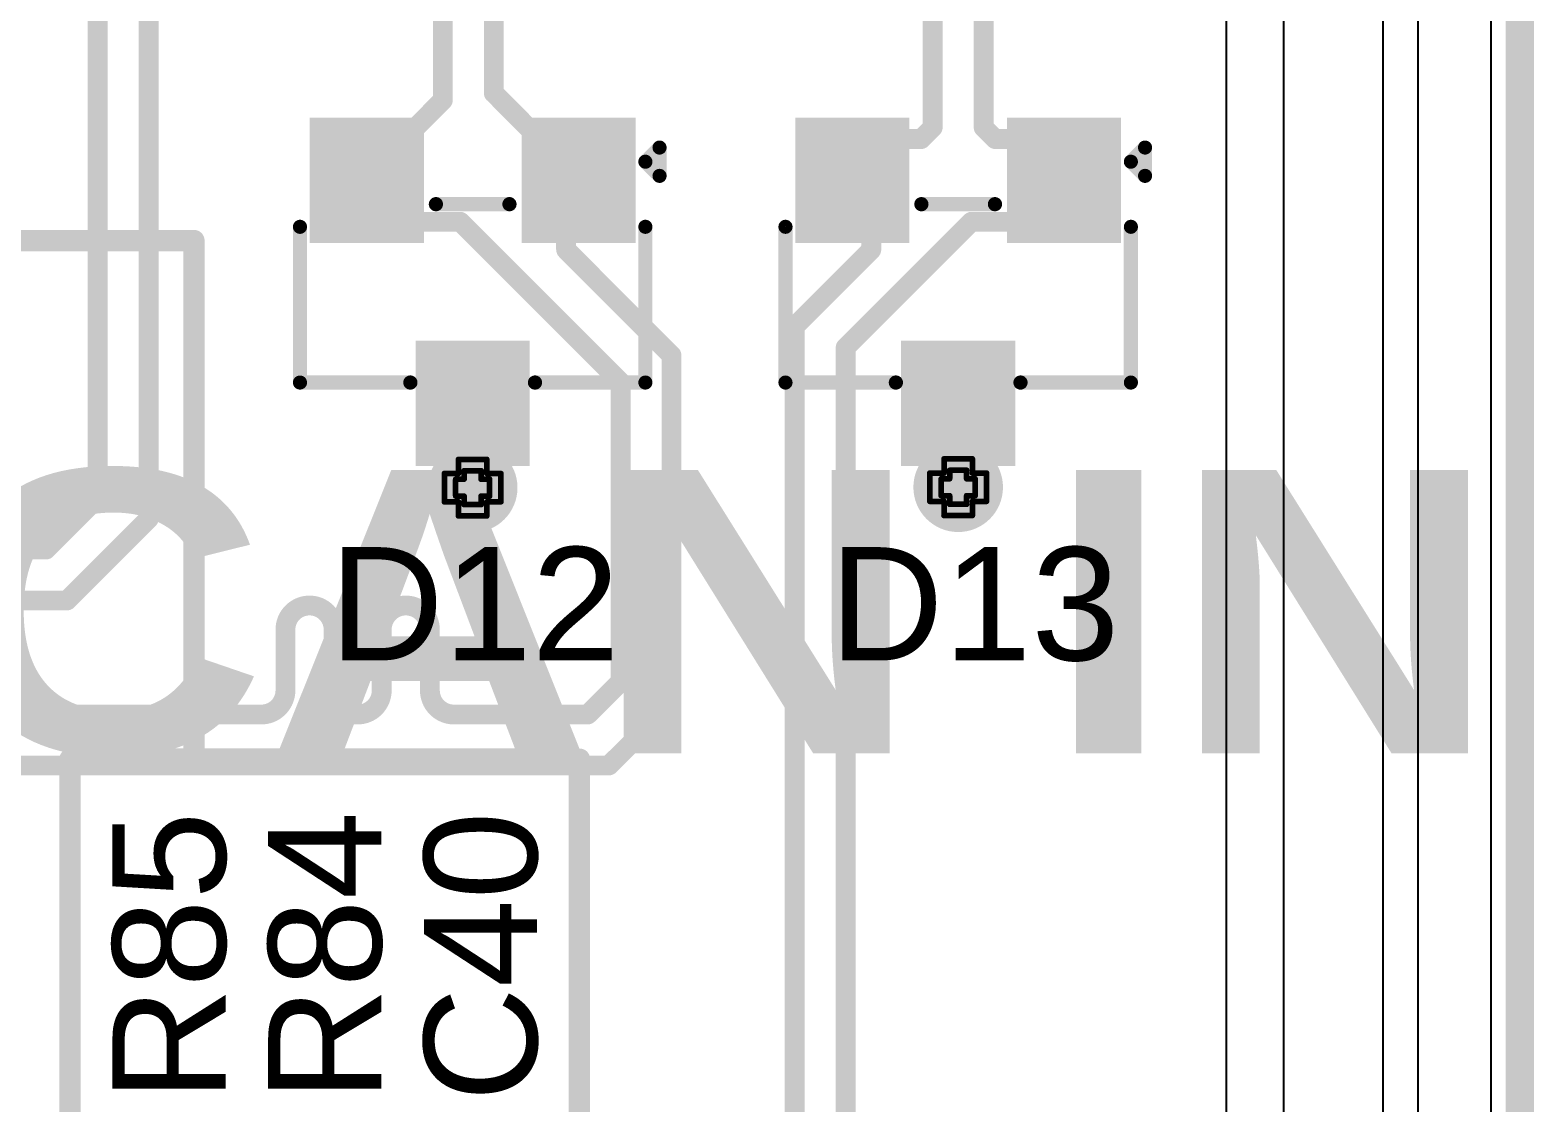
# Model space of a CAD drawing. Header units: inches. Extents: x -3 to 5259, y -3 to 5282.
# Drawn here: x 133.91 to 147.4, y 12.58 to 22.2 of the extents above; entities that cross this region are included whole.
import ezdxf

# ---------------------------------------------------------------- set-up
doc = ezdxf.new("R2010")
doc.units = ezdxf.units.IN
for name, color, linetype in [('Board Outline', 216, 'Continuous'), ('Bottom Layer', 5, 'Continuous'), ('Bottom Solder', 6, 'Continuous'), ('Drill Drawing', 1, 'Continuous'), ('Layer 1', 16, 'Continuous'), ('Layer 2', 76, 'Continuous'), ('Top Layer', 1, 'Continuous'), ('Top Overlay', 2, 'Continuous'), ('Top Paste', 8, 'Continuous'), ('Top Solder', 216, 'Continuous'), ('Via Holes', 16, 'Continuous')]:
    doc.layers.add(name, color=color, linetype=linetype)
doc.styles.add('Arial', font='', dxfattribs={"height": 0.2})
doc.styles.add('Arial Black_Bold', font='', dxfattribs={"height": 0.2})
doc.styles.get('Arial').set_extended_font_data('Arial')
doc.styles.get('Arial Black_Bold').set_extended_font_data('Arial Black', bold=True)

# ---------------------------------------------------------------- blocks, each defined once
blk = doc.blocks.new('SOT_23_207')
at = {"layer": 'Top Layer'}
for points in [[(-0.41, 1.46), (0.41, 1.46), (0.41, 0.54), (-0.41, 0.54)], [(-1.36, -0.54), (-0.54, -0.54), (-0.54, -1.46), (-1.36, -1.46)], [(0.54, -0.54), (1.36, -0.54), (1.36, -1.46), (0.54, -1.46)]]:
    blk.add_hatch(color=1, dxfattribs=at).paths.add_polyline_path(points)
at = {"layer": 'Top Paste'}
for points in [[(-0.41, 1.46), (0.41, 1.46), (0.41, 0.54), (-0.41, 0.54)], [(-1.36, -0.54), (-0.54, -0.54), (-0.54, -1.46), (-1.36, -1.46)], [(0.54, -0.54), (1.36, -0.54), (1.36, -1.46), (0.54, -1.46)]]:
    blk.add_hatch(color=8, dxfattribs=at).paths.add_polyline_path(points)
at = {"layer": 'Top Solder'}
for points in [[(-0.512, 1.562), (0.512, 1.562), (0.512, 0.438), (-0.512, 0.438)], [(-1.462, -0.438), (-0.438, -0.438), (-0.438, -1.562), (-1.462, -1.562)], [(0.438, -0.438), (1.462, -0.438), (1.462, -1.562), (0.438, -1.562)]]:
    blk.add_hatch(color=216, dxfattribs=at).paths.add_polyline_path(points)
at = {"layer": 'Top Overlay'}
for points in [[(-0.559, 0.813, 0.127, 0.127, 0), (-1.549, 0.813, 0.127, 0.127, 0)], [(-1.549, 0.813, 0.127, 0.127, 0), (-1.549, -0.584, 0.127, 0.127, 0)], [(1.549, 0.813, 0.127, 0.127, 0), (0.559, 0.813, 0.127, 0.127, 0)], [(1.549, 0.813, 0.127, 0.127, 0), (1.549, -0.584, 0.127, 0.127, 0)], [(0.33, -0.787, 0.127, 0.127, 0), (-0.33, -0.787, 0.127, 0.127, 0)], [(-1.676, -1.041, 0.127, 0.127, 0), (-1.676, -1.295, 0.127, 0.127, 0)], [(-1.549, -1.168, 0.127, 0.127, 0), (-1.676, -1.041, 0.127, 0.127, 0)], [(-1.549, -1.168, 0.127, 0.127, 0), (-1.676, -1.295, 0.127, 0.127, 0)]]:
    blk.add_lwpolyline(points, format="xyseb", dxfattribs=at)
for points in [[(-1.581, 0.813, 0.0635, 0.0635, 1), (-1.518, 0.813, 0.0635, 0.0635, 1)], [(-1.581, 0.813, 0.0635, 0.0635, 1), (-1.518, 0.813, 0.0635, 0.0635, 1)], [(-0.591, 0.813, 0.0635, 0.0635, 1), (-0.527, 0.813, 0.0635, 0.0635, 1)], [(0.527, 0.813, 0.0635, 0.0635, 1), (0.591, 0.813, 0.0635, 0.0635, 1)], [(1.518, 0.813, 0.0635, 0.0635, 1), (1.581, 0.813, 0.0635, 0.0635, 1)], [(1.518, 0.813, 0.0635, 0.0635, 1), (1.581, 0.813, 0.0635, 0.0635, 1)], [(-1.581, -0.584, 0.0635, 0.0635, 1), (-1.518, -0.584, 0.0635, 0.0635, 1)], [(1.518, -0.584, 0.0635, 0.0635, 1), (1.581, -0.584, 0.0635, 0.0635, 1)], [(-0.362, -0.787, 0.0635, 0.0635, 1), (-0.298, -0.787, 0.0635, 0.0635, 1)], [(0.298, -0.787, 0.0635, 0.0635, 1), (0.362, -0.787, 0.0635, 0.0635, 1)], [(-1.708, -1.041, 0.0635, 0.0635, 1), (-1.645, -1.041, 0.0635, 0.0635, 1)], [(-1.708, -1.041, 0.0635, 0.0635, 1), (-1.645, -1.041, 0.0635, 0.0635, 1)], [(-1.581, -1.168, 0.0635, 0.0635, 1), (-1.518, -1.168, 0.0635, 0.0635, 1)], [(-1.581, -1.168, 0.0635, 0.0635, 1), (-1.518, -1.168, 0.0635, 0.0635, 1)], [(-1.708, -1.295, 0.0635, 0.0635, 1), (-1.645, -1.295, 0.0635, 0.0635, 1)], [(-1.708, -1.295, 0.0635, 0.0635, 1), (-1.645, -1.295, 0.0635, 0.0635, 1)]]:
    blk.add_lwpolyline(points, format="xyseb", close=True, dxfattribs=at)
blk = doc.blocks.new('SOT_23_208')
at = {"layer": 'Top Layer'}
for points in [[(-0.41, 1.46), (0.41, 1.46), (0.41, 0.54), (-0.41, 0.54)], [(-1.36, -0.54), (-0.54, -0.54), (-0.54, -1.46), (-1.36, -1.46)], [(0.54, -0.54), (1.36, -0.54), (1.36, -1.46), (0.54, -1.46)]]:
    blk.add_hatch(color=1, dxfattribs=at).paths.add_polyline_path(points)
at = {"layer": 'Top Paste'}
for points in [[(-0.41, 1.46), (0.41, 1.46), (0.41, 0.54), (-0.41, 0.54)], [(-1.36, -0.54), (-0.54, -0.54), (-0.54, -1.46), (-1.36, -1.46)], [(0.54, -0.54), (1.36, -0.54), (1.36, -1.46), (0.54, -1.46)]]:
    blk.add_hatch(color=8, dxfattribs=at).paths.add_polyline_path(points)
at = {"layer": 'Top Solder'}
for points in [[(-0.512, 1.562), (0.512, 1.562), (0.512, 0.438), (-0.512, 0.438)], [(-1.462, -0.438), (-0.438, -0.438), (-0.438, -1.562), (-1.462, -1.562)], [(0.438, -0.438), (1.462, -0.438), (1.462, -1.562), (0.438, -1.562)]]:
    blk.add_hatch(color=216, dxfattribs=at).paths.add_polyline_path(points)
at = {"layer": 'Top Overlay'}
for points in [[(-0.559, 0.813, 0.127, 0.127, 0), (-1.549, 0.813, 0.127, 0.127, 0)], [(-1.549, 0.813, 0.127, 0.127, 0), (-1.549, -0.584, 0.127, 0.127, 0)], [(1.549, 0.813, 0.127, 0.127, 0), (0.559, 0.813, 0.127, 0.127, 0)], [(1.549, -0.584, 0.127, 0.127, 0), (1.549, 0.813, 0.127, 0.127, 0)], [(0.33, -0.787, 0.127, 0.127, 0), (-0.33, -0.787, 0.127, 0.127, 0)], [(-1.676, -1.041, 0.127, 0.127, 0), (-1.676, -1.295, 0.127, 0.127, 0)], [(-1.549, -1.168, 0.127, 0.127, 0), (-1.676, -1.041, 0.127, 0.127, 0)], [(-1.549, -1.168, 0.127, 0.127, 0), (-1.676, -1.295, 0.127, 0.127, 0)]]:
    blk.add_lwpolyline(points, format="xyseb", dxfattribs=at)
for points in [[(-1.581, 0.813, 0.0635, 0.0635, 1), (-1.518, 0.813, 0.0635, 0.0635, 1)], [(-1.581, 0.813, 0.0635, 0.0635, 1), (-1.518, 0.813, 0.0635, 0.0635, 1)], [(-0.591, 0.813, 0.0635, 0.0635, 1), (-0.527, 0.813, 0.0635, 0.0635, 1)], [(0.527, 0.813, 0.0635, 0.0635, 1), (0.591, 0.813, 0.0635, 0.0635, 1)], [(1.518, 0.813, 0.0635, 0.0635, 1), (1.581, 0.813, 0.0635, 0.0635, 1)], [(1.518, 0.813, 0.0635, 0.0635, 1), (1.581, 0.813, 0.0635, 0.0635, 1)], [(-1.581, -0.584, 0.0635, 0.0635, 1), (-1.518, -0.584, 0.0635, 0.0635, 1)], [(1.518, -0.584, 0.0635, 0.0635, 1), (1.581, -0.584, 0.0635, 0.0635, 1)], [(-0.362, -0.787, 0.0635, 0.0635, 1), (-0.298, -0.787, 0.0635, 0.0635, 1)], [(0.298, -0.787, 0.0635, 0.0635, 1), (0.362, -0.787, 0.0635, 0.0635, 1)], [(-1.708, -1.041, 0.0635, 0.0635, 1), (-1.645, -1.041, 0.0635, 0.0635, 1)], [(-1.708, -1.041, 0.0635, 0.0635, 1), (-1.645, -1.041, 0.0635, 0.0635, 1)], [(-1.581, -1.168, 0.0635, 0.0635, 1), (-1.518, -1.168, 0.0635, 0.0635, 1)], [(-1.581, -1.168, 0.0635, 0.0635, 1), (-1.518, -1.168, 0.0635, 0.0635, 1)], [(-1.708, -1.295, 0.0635, 0.0635, 1), (-1.645, -1.295, 0.0635, 0.0635, 1)], [(-1.708, -1.295, 0.0635, 0.0635, 1), (-1.645, -1.295, 0.0635, 0.0635, 1)]]:
    blk.add_lwpolyline(points, format="xyseb", close=True, dxfattribs=at)

msp = doc.modelspace()

# ---------------------------------------------------------------- hatches: boundary and pattern name
at = {"layer": 'Bottom Layer'}
h = msp.add_hatch(color=5, dxfattribs=at)
edge = h.paths.add_edge_path()
edge.add_arc((137.883, 18.098), 0.3, 0, 360)
h = msp.add_hatch(color=5, dxfattribs=at)
edge = h.paths.add_edge_path()
edge.add_arc((142.239, 18.102), 0.3, 0, 360)
at = {"layer": 'Bottom Solder'}
h = msp.add_hatch(color=6, dxfattribs=at)
edge = h.paths.add_edge_path()
edge.add_arc((137.883, 18.098), 0.402, 0, 360)
h = msp.add_hatch(color=6, dxfattribs=at)
edge = h.paths.add_edge_path()
edge.add_arc((142.239, 18.102), 0.402, 0, 360)
at = {"layer": 'Layer 1'}
h = msp.add_hatch(color=16, dxfattribs=at)
edge = h.paths.add_edge_path()
edge.add_arc((137.883, 18.098), 0.3, 0, 360)
h = msp.add_hatch(color=16, dxfattribs=at)
edge = h.paths.add_edge_path()
edge.add_arc((142.239, 18.102), 0.3, 0, 360)
at = {"layer": 'Layer 2'}
h = msp.add_hatch(color=76, dxfattribs=at)
edge = h.paths.add_edge_path()
edge.add_arc((137.883, 18.098), 0.3, 0, 360)
h = msp.add_hatch(color=76, dxfattribs=at)
edge = h.paths.add_edge_path()
edge.add_arc((142.239, 18.102), 0.3, 0, 360)
at = {"layer": 'Top Layer'}
for points in [[(138.183, 18.623), (137.581, 18.623), (137.581, 18.098), (138.183, 18.098)], [(142.54, 18.627), (141.937, 18.627), (141.937, 18.102), (142.54, 18.102)]]:
    msp.add_hatch(color=1, dxfattribs=at).paths.add_polyline_path(points)
h = msp.add_hatch(color=1, dxfattribs=at)
edge = h.paths.add_edge_path()
edge.add_arc((137.883, 18.098), 0.3, 0, 360)
h = msp.add_hatch(color=1, dxfattribs=at)
edge = h.paths.add_edge_path()
edge.add_arc((142.239, 18.102), 0.3, 0, 360)
at = {"layer": 'Top Solder'}
h = msp.add_hatch(color=216, dxfattribs=at)
edge = h.paths.add_edge_path()
edge.add_arc((137.883, 18.098), 0.402, 0, 360)
h = msp.add_hatch(color=216, dxfattribs=at)
edge = h.paths.add_edge_path()
edge.add_arc((142.239, 18.102), 0.402, 0, 360)
at = {"layer": 'Via Holes'}
h = msp.add_hatch(color=7, dxfattribs=at)
edge = h.paths.add_edge_path()
edge.add_arc((137.883, 18.098), 0.15, 0, 360)
h = msp.add_hatch(color=7, dxfattribs=at)
edge = h.paths.add_edge_path()
edge.add_arc((142.239, 18.102), 0.15, 0, 360)

# ---------------------------------------------------------------- linework, layer by layer
at = {"layer": 'Board Outline'}
msp.add_lwpolyline([(147.278, -2.722, 0.254, 0.254, 0), (147.278, 107.278, 0.254, 0.254, 0)], format="xyseb", dxfattribs=at)
at = {"layer": 'Bottom Layer'}
for p, q in [((146.362, 99.407), (146.362, 5.17)), ((146.05, 99.196), (146.05, 5.375))]:
    msp.add_line(p, q, dxfattribs=at)
at = {"layer": 'Drill Drawing'}
for points in [[(137.756, 18.225, 0.0508, 0.0508, 0), (137.756, 18.352, 0.0508, 0.0508, 0)], [(137.756, 18.352, 0.0508, 0.0508, 0), (138.01, 18.352, 0.0508, 0.0508, 0)], [(138.01, 18.225, 0.0508, 0.0508, 0), (138.01, 18.352, 0.0508, 0.0508, 0)], [(142.112, 18.229, 0.0508, 0.0508, 0), (142.112, 18.356, 0.0508, 0.0508, 0)], [(142.112, 18.356, 0.0508, 0.0508, 0), (142.366, 18.356, 0.0508, 0.0508, 0)], [(142.366, 18.229, 0.0508, 0.0508, 0), (142.366, 18.356, 0.0508, 0.0508, 0)], [(137.629, 17.971, 0.0508, 0.0508, 0), (137.629, 18.225, 0.0508, 0.0508, 0)], [(137.629, 18.225, 0.0508, 0.0508, 0), (137.756, 18.225, 0.0508, 0.0508, 0)], [(137.806, 18.174, 0.0508, 0.0508, 0), (137.806, 18.25, 0.0508, 0.0508, 0)], [(137.806, 18.25, 0.0508, 0.0508, 0), (137.959, 18.25, 0.0508, 0.0508, 0)], [(137.959, 18.174, 0.0508, 0.0508, 0), (137.959, 18.25, 0.0508, 0.0508, 0)], [(138.01, 18.225, 0.0508, 0.0508, 0), (138.137, 18.225, 0.0508, 0.0508, 0)], [(138.137, 17.971, 0.0508, 0.0508, 0), (138.137, 18.225, 0.0508, 0.0508, 0)], [(141.985, 17.975, 0.0508, 0.0508, 0), (141.985, 18.229, 0.0508, 0.0508, 0)], [(141.985, 18.229, 0.0508, 0.0508, 0), (142.112, 18.229, 0.0508, 0.0508, 0)], [(142.163, 18.178, 0.0508, 0.0508, 0), (142.163, 18.254, 0.0508, 0.0508, 0)], [(142.163, 18.254, 0.0508, 0.0508, 0), (142.315, 18.254, 0.0508, 0.0508, 0)], [(142.315, 18.178, 0.0508, 0.0508, 0), (142.315, 18.254, 0.0508, 0.0508, 0)], [(142.366, 18.229, 0.0508, 0.0508, 0), (142.493, 18.229, 0.0508, 0.0508, 0)], [(142.493, 17.975, 0.0508, 0.0508, 0), (142.493, 18.229, 0.0508, 0.0508, 0)], [(137.73, 18.022, 0.0508, 0.0508, 0), (137.73, 18.174, 0.0508, 0.0508, 0)], [(137.73, 18.174, 0.0508, 0.0508, 0), (137.806, 18.174, 0.0508, 0.0508, 0)], [(137.959, 18.174, 0.0508, 0.0508, 0), (138.035, 18.174, 0.0508, 0.0508, 0)], [(138.035, 18.022, 0.0508, 0.0508, 0), (138.035, 18.174, 0.0508, 0.0508, 0)], [(142.087, 18.026, 0.0508, 0.0508, 0), (142.087, 18.178, 0.0508, 0.0508, 0)], [(142.087, 18.178, 0.0508, 0.0508, 0), (142.163, 18.178, 0.0508, 0.0508, 0)], [(142.315, 18.178, 0.0508, 0.0508, 0), (142.391, 18.178, 0.0508, 0.0508, 0)], [(142.391, 18.026, 0.0508, 0.0508, 0), (142.391, 18.178, 0.0508, 0.0508, 0)], [(137.629, 17.971, 0.0508, 0.0508, 0), (137.756, 17.971, 0.0508, 0.0508, 0)], [(137.73, 18.022, 0.0508, 0.0508, 0), (137.806, 18.022, 0.0508, 0.0508, 0)], [(137.756, 17.844, 0.0508, 0.0508, 0), (137.756, 17.971, 0.0508, 0.0508, 0)], [(137.806, 17.946, 0.0508, 0.0508, 0), (137.806, 18.022, 0.0508, 0.0508, 0)], [(137.806, 17.946, 0.0508, 0.0508, 0), (137.959, 17.946, 0.0508, 0.0508, 0)], [(137.959, 18.022, 0.0508, 0.0508, 0), (138.035, 18.022, 0.0508, 0.0508, 0)], [(137.959, 17.946, 0.0508, 0.0508, 0), (137.959, 18.022, 0.0508, 0.0508, 0)], [(138.01, 17.971, 0.0508, 0.0508, 0), (138.137, 17.971, 0.0508, 0.0508, 0)], [(138.01, 17.844, 0.0508, 0.0508, 0), (138.01, 17.971, 0.0508, 0.0508, 0)], [(141.985, 17.975, 0.0508, 0.0508, 0), (142.112, 17.975, 0.0508, 0.0508, 0)], [(142.087, 18.026, 0.0508, 0.0508, 0), (142.163, 18.026, 0.0508, 0.0508, 0)], [(142.112, 17.848, 0.0508, 0.0508, 0), (142.112, 17.975, 0.0508, 0.0508, 0)], [(142.163, 17.949, 0.0508, 0.0508, 0), (142.163, 18.026, 0.0508, 0.0508, 0)], [(142.163, 17.949, 0.0508, 0.0508, 0), (142.315, 17.949, 0.0508, 0.0508, 0)], [(142.315, 18.026, 0.0508, 0.0508, 0), (142.391, 18.026, 0.0508, 0.0508, 0)], [(142.315, 17.949, 0.0508, 0.0508, 0), (142.315, 18.026, 0.0508, 0.0508, 0)], [(142.366, 17.975, 0.0508, 0.0508, 0), (142.493, 17.975, 0.0508, 0.0508, 0)], [(142.366, 17.848, 0.0508, 0.0508, 0), (142.366, 17.975, 0.0508, 0.0508, 0)], [(137.756, 17.844, 0.0508, 0.0508, 0), (138.01, 17.844, 0.0508, 0.0508, 0)], [(142.112, 17.848, 0.0508, 0.0508, 0), (142.366, 17.848, 0.0508, 0.0508, 0)]]:
    msp.add_lwpolyline(points, format="xyseb", dxfattribs=at)
for points in [[(137.743, 18.352, 0.0254, 0.0254, 1), (137.768, 18.352, 0.0254, 0.0254, 1)], [(137.743, 18.352, 0.0254, 0.0254, 1), (137.768, 18.352, 0.0254, 0.0254, 1)], [(137.997, 18.352, 0.0254, 0.0254, 1), (138.022, 18.352, 0.0254, 0.0254, 1)], [(137.997, 18.352, 0.0254, 0.0254, 1), (138.022, 18.352, 0.0254, 0.0254, 1)], [(142.099, 18.356, 0.0254, 0.0254, 1), (142.125, 18.356, 0.0254, 0.0254, 1)], [(142.099, 18.356, 0.0254, 0.0254, 1), (142.125, 18.356, 0.0254, 0.0254, 1)], [(142.353, 18.356, 0.0254, 0.0254, 1), (142.379, 18.356, 0.0254, 0.0254, 1)], [(142.353, 18.356, 0.0254, 0.0254, 1), (142.379, 18.356, 0.0254, 0.0254, 1)], [(137.616, 18.225, 0.0254, 0.0254, 1), (137.641, 18.225, 0.0254, 0.0254, 1)], [(137.616, 18.225, 0.0254, 0.0254, 1), (137.641, 18.225, 0.0254, 0.0254, 1)], [(137.743, 18.225, 0.0254, 0.0254, 1), (137.768, 18.225, 0.0254, 0.0254, 1)], [(137.743, 18.225, 0.0254, 0.0254, 1), (137.768, 18.225, 0.0254, 0.0254, 1)], [(137.794, 18.25, 0.0254, 0.0254, 1), (137.819, 18.25, 0.0254, 0.0254, 1)], [(137.794, 18.25, 0.0254, 0.0254, 1), (137.819, 18.25, 0.0254, 0.0254, 1)], [(137.946, 18.25, 0.0254, 0.0254, 1), (137.972, 18.25, 0.0254, 0.0254, 1)], [(137.946, 18.25, 0.0254, 0.0254, 1), (137.972, 18.25, 0.0254, 0.0254, 1)], [(137.997, 18.225, 0.0254, 0.0254, 1), (138.022, 18.225, 0.0254, 0.0254, 1)], [(137.997, 18.225, 0.0254, 0.0254, 1), (138.022, 18.225, 0.0254, 0.0254, 1)], [(138.124, 18.225, 0.0254, 0.0254, 1), (138.149, 18.225, 0.0254, 0.0254, 1)], [(138.124, 18.225, 0.0254, 0.0254, 1), (138.149, 18.225, 0.0254, 0.0254, 1)], [(141.972, 18.229, 0.0254, 0.0254, 1), (141.998, 18.229, 0.0254, 0.0254, 1)], [(141.972, 18.229, 0.0254, 0.0254, 1), (141.998, 18.229, 0.0254, 0.0254, 1)], [(142.099, 18.229, 0.0254, 0.0254, 1), (142.125, 18.229, 0.0254, 0.0254, 1)], [(142.099, 18.229, 0.0254, 0.0254, 1), (142.125, 18.229, 0.0254, 0.0254, 1)], [(142.15, 18.254, 0.0254, 0.0254, 1), (142.175, 18.254, 0.0254, 0.0254, 1)], [(142.15, 18.254, 0.0254, 0.0254, 1), (142.175, 18.254, 0.0254, 0.0254, 1)], [(142.302, 18.254, 0.0254, 0.0254, 1), (142.328, 18.254, 0.0254, 0.0254, 1)], [(142.302, 18.254, 0.0254, 0.0254, 1), (142.328, 18.254, 0.0254, 0.0254, 1)], [(142.353, 18.229, 0.0254, 0.0254, 1), (142.379, 18.229, 0.0254, 0.0254, 1)], [(142.353, 18.229, 0.0254, 0.0254, 1), (142.379, 18.229, 0.0254, 0.0254, 1)], [(142.48, 18.229, 0.0254, 0.0254, 1), (142.506, 18.229, 0.0254, 0.0254, 1)], [(142.48, 18.229, 0.0254, 0.0254, 1), (142.506, 18.229, 0.0254, 0.0254, 1)], [(137.718, 18.174, 0.0254, 0.0254, 1), (137.743, 18.174, 0.0254, 0.0254, 1)], [(137.718, 18.174, 0.0254, 0.0254, 1), (137.743, 18.174, 0.0254, 0.0254, 1)], [(137.794, 18.174, 0.0254, 0.0254, 1), (137.819, 18.174, 0.0254, 0.0254, 1)], [(137.794, 18.174, 0.0254, 0.0254, 1), (137.819, 18.174, 0.0254, 0.0254, 1)], [(137.946, 18.174, 0.0254, 0.0254, 1), (137.972, 18.174, 0.0254, 0.0254, 1)], [(137.946, 18.174, 0.0254, 0.0254, 1), (137.972, 18.174, 0.0254, 0.0254, 1)], [(138.022, 18.174, 0.0254, 0.0254, 1), (138.048, 18.174, 0.0254, 0.0254, 1)], [(138.022, 18.174, 0.0254, 0.0254, 1), (138.048, 18.174, 0.0254, 0.0254, 1)], [(142.074, 18.178, 0.0254, 0.0254, 1), (142.099, 18.178, 0.0254, 0.0254, 1)], [(142.074, 18.178, 0.0254, 0.0254, 1), (142.099, 18.178, 0.0254, 0.0254, 1)], [(142.15, 18.178, 0.0254, 0.0254, 1), (142.175, 18.178, 0.0254, 0.0254, 1)], [(142.15, 18.178, 0.0254, 0.0254, 1), (142.175, 18.178, 0.0254, 0.0254, 1)], [(142.302, 18.178, 0.0254, 0.0254, 1), (142.328, 18.178, 0.0254, 0.0254, 1)], [(142.302, 18.178, 0.0254, 0.0254, 1), (142.328, 18.178, 0.0254, 0.0254, 1)], [(142.379, 18.178, 0.0254, 0.0254, 1), (142.404, 18.178, 0.0254, 0.0254, 1)], [(142.379, 18.178, 0.0254, 0.0254, 1), (142.404, 18.178, 0.0254, 0.0254, 1)], [(137.616, 17.971, 0.0254, 0.0254, 1), (137.641, 17.971, 0.0254, 0.0254, 1)], [(137.616, 17.971, 0.0254, 0.0254, 1), (137.641, 17.971, 0.0254, 0.0254, 1)], [(137.718, 18.022, 0.0254, 0.0254, 1), (137.743, 18.022, 0.0254, 0.0254, 1)], [(137.718, 18.022, 0.0254, 0.0254, 1), (137.743, 18.022, 0.0254, 0.0254, 1)], [(137.743, 17.971, 0.0254, 0.0254, 1), (137.768, 17.971, 0.0254, 0.0254, 1)], [(137.743, 17.971, 0.0254, 0.0254, 1), (137.768, 17.971, 0.0254, 0.0254, 1)], [(137.794, 18.022, 0.0254, 0.0254, 1), (137.819, 18.022, 0.0254, 0.0254, 1)], [(137.794, 18.022, 0.0254, 0.0254, 1), (137.819, 18.022, 0.0254, 0.0254, 1)], [(137.794, 17.946, 0.0254, 0.0254, 1), (137.819, 17.946, 0.0254, 0.0254, 1)], [(137.794, 17.946, 0.0254, 0.0254, 1), (137.819, 17.946, 0.0254, 0.0254, 1)], [(137.946, 18.022, 0.0254, 0.0254, 1), (137.972, 18.022, 0.0254, 0.0254, 1)], [(137.946, 18.022, 0.0254, 0.0254, 1), (137.972, 18.022, 0.0254, 0.0254, 1)], [(137.946, 17.946, 0.0254, 0.0254, 1), (137.972, 17.946, 0.0254, 0.0254, 1)], [(137.946, 17.946, 0.0254, 0.0254, 1), (137.972, 17.946, 0.0254, 0.0254, 1)], [(137.997, 17.971, 0.0254, 0.0254, 1), (138.022, 17.971, 0.0254, 0.0254, 1)], [(137.997, 17.971, 0.0254, 0.0254, 1), (138.022, 17.971, 0.0254, 0.0254, 1)], [(138.022, 18.022, 0.0254, 0.0254, 1), (138.048, 18.022, 0.0254, 0.0254, 1)], [(138.022, 18.022, 0.0254, 0.0254, 1), (138.048, 18.022, 0.0254, 0.0254, 1)], [(138.124, 17.971, 0.0254, 0.0254, 1), (138.149, 17.971, 0.0254, 0.0254, 1)], [(138.124, 17.971, 0.0254, 0.0254, 1), (138.149, 17.971, 0.0254, 0.0254, 1)], [(141.972, 17.975, 0.0254, 0.0254, 1), (141.998, 17.975, 0.0254, 0.0254, 1)], [(141.972, 17.975, 0.0254, 0.0254, 1), (141.998, 17.975, 0.0254, 0.0254, 1)], [(142.074, 18.026, 0.0254, 0.0254, 1), (142.099, 18.026, 0.0254, 0.0254, 1)], [(142.074, 18.026, 0.0254, 0.0254, 1), (142.099, 18.026, 0.0254, 0.0254, 1)], [(142.099, 17.975, 0.0254, 0.0254, 1), (142.125, 17.975, 0.0254, 0.0254, 1)], [(142.099, 17.975, 0.0254, 0.0254, 1), (142.125, 17.975, 0.0254, 0.0254, 1)], [(142.15, 18.026, 0.0254, 0.0254, 1), (142.175, 18.026, 0.0254, 0.0254, 1)], [(142.15, 18.026, 0.0254, 0.0254, 1), (142.175, 18.026, 0.0254, 0.0254, 1)], [(142.15, 17.949, 0.0254, 0.0254, 1), (142.175, 17.949, 0.0254, 0.0254, 1)], [(142.15, 17.949, 0.0254, 0.0254, 1), (142.175, 17.949, 0.0254, 0.0254, 1)], [(142.302, 18.026, 0.0254, 0.0254, 1), (142.328, 18.026, 0.0254, 0.0254, 1)], [(142.302, 18.026, 0.0254, 0.0254, 1), (142.328, 18.026, 0.0254, 0.0254, 1)], [(142.302, 17.949, 0.0254, 0.0254, 1), (142.328, 17.949, 0.0254, 0.0254, 1)], [(142.302, 17.949, 0.0254, 0.0254, 1), (142.328, 17.949, 0.0254, 0.0254, 1)], [(142.353, 17.975, 0.0254, 0.0254, 1), (142.379, 17.975, 0.0254, 0.0254, 1)], [(142.353, 17.975, 0.0254, 0.0254, 1), (142.379, 17.975, 0.0254, 0.0254, 1)], [(142.379, 18.026, 0.0254, 0.0254, 1), (142.404, 18.026, 0.0254, 0.0254, 1)], [(142.379, 18.026, 0.0254, 0.0254, 1), (142.404, 18.026, 0.0254, 0.0254, 1)], [(142.48, 17.975, 0.0254, 0.0254, 1), (142.506, 17.975, 0.0254, 0.0254, 1)], [(142.48, 17.975, 0.0254, 0.0254, 1), (142.506, 17.975, 0.0254, 0.0254, 1)], [(137.743, 17.844, 0.0254, 0.0254, 1), (137.768, 17.844, 0.0254, 0.0254, 1)], [(137.743, 17.844, 0.0254, 0.0254, 1), (137.768, 17.844, 0.0254, 0.0254, 1)], [(137.997, 17.844, 0.0254, 0.0254, 1), (138.022, 17.844, 0.0254, 0.0254, 1)], [(137.997, 17.844, 0.0254, 0.0254, 1), (138.022, 17.844, 0.0254, 0.0254, 1)], [(142.099, 17.848, 0.0254, 0.0254, 1), (142.125, 17.848, 0.0254, 0.0254, 1)], [(142.099, 17.848, 0.0254, 0.0254, 1), (142.125, 17.848, 0.0254, 0.0254, 1)], [(142.353, 17.848, 0.0254, 0.0254, 1), (142.379, 17.848, 0.0254, 0.0254, 1)], [(142.353, 17.848, 0.0254, 0.0254, 1), (142.379, 17.848, 0.0254, 0.0254, 1)]]:
    msp.add_lwpolyline(points, format="xyseb", close=True, dxfattribs=at)
at = {"layer": 'Layer 1'}
for p, q in [((147.019, 107.019), (147.019, -2.463)), ((145.161, -2.463), (145.161, 44.221)), ((144.643, 23.925), (144.643, 6.794))]:
    msp.add_line(p, q, dxfattribs=at)
at = {"layer": 'Top Layer'}
for points in [[(134.518, 18.007, 0.178, 0.178, 0), (134.518, 24.67, 0.178, 0.178, 0)], [(134.976, 17.818, 0.178, 0.178, 0), (134.976, 24.481, 0.178, 0.178, 0)], [(137.615, 21.574, 0.178, 0.178, 0), (137.615, 23.831, 0.178, 0.178, 0)], [(138.073, 21.637, 0.178, 0.178, 0), (138.073, 23.851, 0.178, 0.178, 0)], [(142.01, 21.329, 0.178, 0.178, 0), (142.01, 23.656, 0.178, 0.178, 0)], [(142.468, 21.329, 0.178, 0.178, 0), (142.468, 23.641, 0.178, 0.178, 0)], [(138.073, 21.637, 0.178, 0.178, 0), (138.484, 21.225, 0.178, 0.178, 0)], [(137.267, 21.225, 0.178, 0.178, 0), (137.615, 21.574, 0.178, 0.178, 0)], [(141.906, 21.225, 0.178, 0.178, 0), (142.01, 21.329, 0.178, 0.178, 0)], [(142.468, 21.329, 0.178, 0.178, 0), (142.572, 21.225, 0.178, 0.178, 0)], [(136.933, 20.904, 0.178, 0.178, 0), (137.254, 21.225, 0.178, 0.178, 0)], [(137.254, 21.225, 0.178, 0.178, 0), (137.267, 21.225, 0.178, 0.178, 0)], [(138.484, 21.225, 0.178, 0.178, 0), (138.512, 21.225, 0.178, 0.178, 0)], [(138.512, 21.225, 0.178, 0.178, 0), (138.833, 20.904, 0.178, 0.178, 0)], [(141.289, 20.904, 0.178, 0.178, 0), (141.61, 21.225, 0.178, 0.178, 0)], [(141.61, 21.225, 0.178, 0.178, 0), (141.906, 21.225, 0.178, 0.178, 0)], [(142.572, 21.225, 0.178, 0.178, 0), (142.868, 21.225, 0.178, 0.178, 0)], [(142.868, 21.225, 0.178, 0.178, 0), (143.189, 20.904, 0.178, 0.178, 0)], [(138.721, 20.743, 0.178, 0.178, 0), (138.833, 20.854, 0.178, 0.178, 0)], [(136.933, 20.804, 0.178, 0.178, 0), (137.254, 20.483, 0.178, 0.178, 0)], [(138.721, 20.232, 0.178, 0.178, 0), (138.721, 20.743, 0.178, 0.178, 0)], [(141.375, 20.697, 0.178, 0.178, 0), (141.459, 20.612, 0.178, 0.178, 0)], [(142.868, 20.483, 0.178, 0.178, 0), (143.189, 20.804, 0.178, 0.178, 0)], [(143.189, 20.804, 0.178, 0.178, 0), (143.189, 20.804, 0.178, 0.178, 0)], [(141.459, 20.232, 0.178, 0.178, 0), (141.459, 20.612, 0.178, 0.178, 0)], [(137.254, 20.483, 0.178, 0.178, 0), (137.771, 20.483, 0.178, 0.178, 0)], [(137.771, 20.483, 0.178, 0.178, 0), (139.21, 19.045, 0.178, 0.178, 0)], [(141.229, 19.355, 0.178, 0.178, 0), (142.357, 20.483, 0.178, 0.178, 0)], [(142.357, 20.483, 0.178, 0.178, 0), (142.868, 20.483, 0.178, 0.178, 0)], [(138.721, 20.232, 0.178, 0.178, 0), (139.667, 19.286, 0.178, 0.178, 0)], [(140.772, 19.544, 0.178, 0.178, 0), (141.459, 20.232, 0.178, 0.178, 0)], [(140.772, 9.92, 0.178, 0.178, 0), (140.772, 19.544, 0.178, 0.178, 0)], [(141.229, 9.731, 0.178, 0.178, 0), (141.229, 19.355, 0.178, 0.178, 0)], [(139.667, 16.167, 0.178, 0.178, 0), (139.667, 19.286, 0.178, 0.178, 0)], [(139.21, 16.357, 0.178, 0.178, 0), (139.21, 19.045, 0.178, 0.178, 0)], [(137.883, 18.098, 0.381, 0.381, 0), (137.883, 18.622, 0.381, 0.381, 0)], [(142.239, 18.102, 0.381, 0.381, 0), (142.239, 18.626, 0.381, 0.381, 0)], [(142.239, 18.626, 0.203, 0.203, 0), (142.24, 18.627, 0.203, 0.203, 0)], [(134.054, 17.543, 0.178, 0.178, 0), (134.518, 18.007, 0.178, 0.178, 0)], [(134.244, 17.086, 0.178, 0.178, 0), (134.976, 17.818, 0.178, 0.178, 0)], [(123.299, 17.543, 0.178, 0.178, 0), (134.054, 17.543, 0.178, 0.178, 0)], [(123.109, 17.086, 0.178, 0.178, 0), (134.244, 17.086, 0.178, 0.178, 0)], [(136.203, 16.825, 0.178, 0.178, -1), (136.635, 16.825, 0.178, 0.178, 0)], [(137.067, 16.825, 0.178, 0.178, -1), (137.499, 16.825, 0.178, 0.178, 0)], [(136.203, 16.279, 0.178, 0.178, 0), (136.203, 16.825, 0.178, 0.178, 0)], [(136.635, 16.279, 0.178, 0.178, 0), (136.635, 16.825, 0.178, 0.178, 0)], [(137.067, 16.279, 0.178, 0.178, 0), (137.067, 16.825, 0.178, 0.178, 0)], [(137.499, 16.279, 0.178, 0.178, 0), (137.499, 16.825, 0.178, 0.178, 0)], [(136.203, 16.279, 0.178, 0.178, -0.414214), (135.987, 16.063, 0.178, 0.178, 0)], [(137.067, 16.279, 0.178, 0.178, -1), (136.635, 16.279, 0.178, 0.178, 0)], [(137.714, 16.063, 0.178, 0.178, -0.414214), (137.499, 16.279, 0.178, 0.178, 0)], [(138.916, 16.063, 0.178, 0.178, 0), (139.21, 16.357, 0.178, 0.178, 0)], [(139.105, 15.606, 0.178, 0.178, 0), (139.667, 16.167, 0.178, 0.178, 0)], [(126.912, 16.063, 0.178, 0.178, 0), (135.898, 16.063, 0.178, 0.178, 0)], [(135.898, 16.063, 0.178, 0.178, 0), (135.987, 16.063, 0.178, 0.178, 0)], [(137.714, 16.063, 0.178, 0.178, 0), (138.533, 16.063, 0.178, 0.178, 0)], [(138.533, 16.063, 0.178, 0.178, 0), (138.916, 16.063, 0.178, 0.178, 0)], [(127.102, 15.606, 0.178, 0.178, 0), (134.25, 15.606, 0.178, 0.178, 0)], [(134.25, 15.606, 0.178, 0.178, 0), (136.436, 15.606, 0.178, 0.178, 0)], [(136.436, 15.606, 0.178, 0.178, 0), (139.105, 15.606, 0.178, 0.178, 0)]]:
    msp.add_lwpolyline(points, format="xyseb", dxfattribs=at)
for points in [[(138.028, 21.637, 0.0889, 0.0889, 1), (138.117, 21.637, 0.0889, 0.0889, 1)], [(138.028, 21.637, 0.0889, 0.0889, 1), (138.117, 21.637, 0.0889, 0.0889, 1)], [(137.571, 21.574, 0.0889, 0.0889, 1), (137.66, 21.574, 0.0889, 0.0889, 1)], [(137.571, 21.574, 0.0889, 0.0889, 1), (137.66, 21.574, 0.0889, 0.0889, 1)], [(141.966, 21.329, 0.0889, 0.0889, 1), (142.055, 21.329, 0.0889, 0.0889, 1)], [(141.966, 21.329, 0.0889, 0.0889, 1), (142.055, 21.329, 0.0889, 0.0889, 1)], [(142.423, 21.329, 0.0889, 0.0889, 1), (142.512, 21.329, 0.0889, 0.0889, 1)], [(142.423, 21.329, 0.0889, 0.0889, 1), (142.512, 21.329, 0.0889, 0.0889, 1)], [(137.209, 21.225, 0.0889, 0.0889, 1), (137.298, 21.225, 0.0889, 0.0889, 1)], [(137.209, 21.225, 0.0889, 0.0889, 1), (137.298, 21.225, 0.0889, 0.0889, 1)], [(137.223, 21.225, 0.0889, 0.0889, 1), (137.311, 21.225, 0.0889, 0.0889, 1)], [(137.223, 21.225, 0.0889, 0.0889, 1), (137.311, 21.225, 0.0889, 0.0889, 1)], [(138.439, 21.225, 0.0889, 0.0889, 1), (138.528, 21.225, 0.0889, 0.0889, 1)], [(138.439, 21.225, 0.0889, 0.0889, 1), (138.528, 21.225, 0.0889, 0.0889, 1)], [(138.467, 21.225, 0.0889, 0.0889, 1), (138.556, 21.225, 0.0889, 0.0889, 1)], [(138.467, 21.225, 0.0889, 0.0889, 1), (138.556, 21.225, 0.0889, 0.0889, 1)], [(141.566, 21.225, 0.0889, 0.0889, 1), (141.654, 21.225, 0.0889, 0.0889, 1)], [(141.566, 21.225, 0.0889, 0.0889, 1), (141.654, 21.225, 0.0889, 0.0889, 1)], [(141.862, 21.225, 0.0889, 0.0889, 1), (141.951, 21.225, 0.0889, 0.0889, 1)], [(141.862, 21.225, 0.0889, 0.0889, 1), (141.951, 21.225, 0.0889, 0.0889, 1)], [(142.527, 21.225, 0.0889, 0.0889, 1), (142.616, 21.225, 0.0889, 0.0889, 1)], [(142.527, 21.225, 0.0889, 0.0889, 1), (142.616, 21.225, 0.0889, 0.0889, 1)], [(142.823, 21.225, 0.0889, 0.0889, 1), (142.912, 21.225, 0.0889, 0.0889, 1)], [(142.823, 21.225, 0.0889, 0.0889, 1), (142.912, 21.225, 0.0889, 0.0889, 1)], [(136.888, 20.904, 0.0889, 0.0889, 1), (136.977, 20.904, 0.0889, 0.0889, 1)], [(138.788, 20.904, 0.0889, 0.0889, 1), (138.877, 20.904, 0.0889, 0.0889, 1)], [(138.788, 20.854, 0.0889, 0.0889, 1), (138.877, 20.854, 0.0889, 0.0889, 1)], [(141.244, 20.904, 0.0889, 0.0889, 1), (141.333, 20.904, 0.0889, 0.0889, 1)], [(143.144, 20.904, 0.0889, 0.0889, 1), (143.233, 20.904, 0.0889, 0.0889, 1)], [(136.888, 20.804, 0.0889, 0.0889, 1), (136.977, 20.804, 0.0889, 0.0889, 1)], [(138.677, 20.743, 0.0889, 0.0889, 1), (138.766, 20.743, 0.0889, 0.0889, 1)], [(138.677, 20.743, 0.0889, 0.0889, 1), (138.766, 20.743, 0.0889, 0.0889, 1)], [(141.33, 20.697, 0.0889, 0.0889, 1), (141.419, 20.697, 0.0889, 0.0889, 1)], [(143.144, 20.804, 0.0889, 0.0889, 1), (143.233, 20.804, 0.0889, 0.0889, 1)], [(143.144, 20.804, 0.0889, 0.0889, 1), (143.233, 20.804, 0.0889, 0.0889, 1)], [(143.144, 20.804, 0.0889, 0.0889, 1), (143.233, 20.804, 0.0889, 0.0889, 1)], [(141.415, 20.612, 0.0889, 0.0889, 1), (141.504, 20.612, 0.0889, 0.0889, 1)], [(141.415, 20.612, 0.0889, 0.0889, 1), (141.504, 20.612, 0.0889, 0.0889, 1)], [(137.209, 20.483, 0.0889, 0.0889, 1), (137.298, 20.483, 0.0889, 0.0889, 1)], [(137.209, 20.483, 0.0889, 0.0889, 1), (137.298, 20.483, 0.0889, 0.0889, 1)], [(137.727, 20.483, 0.0889, 0.0889, 1), (137.816, 20.483, 0.0889, 0.0889, 1)], [(137.727, 20.483, 0.0889, 0.0889, 1), (137.816, 20.483, 0.0889, 0.0889, 1)], [(142.313, 20.483, 0.0889, 0.0889, 1), (142.402, 20.483, 0.0889, 0.0889, 1)], [(142.313, 20.483, 0.0889, 0.0889, 1), (142.402, 20.483, 0.0889, 0.0889, 1)], [(142.823, 20.483, 0.0889, 0.0889, 1), (142.912, 20.483, 0.0889, 0.0889, 1)], [(142.823, 20.483, 0.0889, 0.0889, 1), (142.912, 20.483, 0.0889, 0.0889, 1)], [(138.677, 20.232, 0.0889, 0.0889, 1), (138.766, 20.232, 0.0889, 0.0889, 1)], [(138.677, 20.232, 0.0889, 0.0889, 1), (138.766, 20.232, 0.0889, 0.0889, 1)], [(141.415, 20.232, 0.0889, 0.0889, 1), (141.504, 20.232, 0.0889, 0.0889, 1)], [(141.415, 20.232, 0.0889, 0.0889, 1), (141.504, 20.232, 0.0889, 0.0889, 1)], [(140.728, 19.544, 0.0889, 0.0889, 1), (140.817, 19.544, 0.0889, 0.0889, 1)], [(140.728, 19.544, 0.0889, 0.0889, 1), (140.817, 19.544, 0.0889, 0.0889, 1)], [(141.185, 19.355, 0.0889, 0.0889, 1), (141.274, 19.355, 0.0889, 0.0889, 1)], [(141.185, 19.355, 0.0889, 0.0889, 1), (141.274, 19.355, 0.0889, 0.0889, 1)], [(139.622, 19.286, 0.0889, 0.0889, 1), (139.711, 19.286, 0.0889, 0.0889, 1)], [(139.622, 19.286, 0.0889, 0.0889, 1), (139.711, 19.286, 0.0889, 0.0889, 1)], [(139.165, 19.045, 0.0889, 0.0889, 1), (139.254, 19.045, 0.0889, 0.0889, 1)], [(139.165, 19.045, 0.0889, 0.0889, 1), (139.254, 19.045, 0.0889, 0.0889, 1)], [(137.787, 18.622, 0.191, 0.191, 1), (137.978, 18.622, 0.191, 0.191, 1)], [(142.144, 18.626, 0.191, 0.191, 1), (142.334, 18.626, 0.191, 0.191, 1)], [(142.188, 18.626, 0.102, 0.102, 1), (142.29, 18.626, 0.102, 0.102, 1)], [(142.189, 18.627, 0.102, 0.102, 1), (142.291, 18.627, 0.102, 0.102, 1)], [(137.787, 18.098, 0.191, 0.191, 1), (137.978, 18.098, 0.191, 0.191, 1)], [(142.144, 18.102, 0.191, 0.191, 1), (142.334, 18.102, 0.191, 0.191, 1)], [(134.474, 18.007, 0.0889, 0.0889, 1), (134.563, 18.007, 0.0889, 0.0889, 1)], [(134.474, 18.007, 0.0889, 0.0889, 1), (134.563, 18.007, 0.0889, 0.0889, 1)], [(134.931, 17.818, 0.0889, 0.0889, 1), (135.02, 17.818, 0.0889, 0.0889, 1)], [(134.931, 17.818, 0.0889, 0.0889, 1), (135.02, 17.818, 0.0889, 0.0889, 1)], [(134.01, 17.543, 0.0889, 0.0889, 1), (134.099, 17.543, 0.0889, 0.0889, 1)], [(134.01, 17.543, 0.0889, 0.0889, 1), (134.099, 17.543, 0.0889, 0.0889, 1)], [(134.199, 17.086, 0.0889, 0.0889, 1), (134.288, 17.086, 0.0889, 0.0889, 1)], [(134.199, 17.086, 0.0889, 0.0889, 1), (134.288, 17.086, 0.0889, 0.0889, 1)], [(136.159, 16.825, 0.0889, 0.0889, 1), (136.248, 16.825, 0.0889, 0.0889, 1)], [(136.159, 16.825, 0.0889, 0.0889, 1), (136.248, 16.825, 0.0889, 0.0889, 1)], [(136.59, 16.825, 0.0889, 0.0889, 1), (136.679, 16.825, 0.0889, 0.0889, 1)], [(136.59, 16.825, 0.0889, 0.0889, 1), (136.679, 16.825, 0.0889, 0.0889, 1)], [(137.022, 16.825, 0.0889, 0.0889, 1), (137.111, 16.825, 0.0889, 0.0889, 1)], [(137.022, 16.825, 0.0889, 0.0889, 1), (137.111, 16.825, 0.0889, 0.0889, 1)], [(137.454, 16.825, 0.0889, 0.0889, 1), (137.543, 16.825, 0.0889, 0.0889, 1)], [(137.454, 16.825, 0.0889, 0.0889, 1), (137.543, 16.825, 0.0889, 0.0889, 1)], [(136.159, 16.279, 0.0889, 0.0889, 1), (136.248, 16.279, 0.0889, 0.0889, 1)], [(136.159, 16.279, 0.0889, 0.0889, 1), (136.248, 16.279, 0.0889, 0.0889, 1)], [(136.59, 16.279, 0.0889, 0.0889, 1), (136.679, 16.279, 0.0889, 0.0889, 1)], [(136.59, 16.279, 0.0889, 0.0889, 1), (136.679, 16.279, 0.0889, 0.0889, 1)], [(137.022, 16.279, 0.0889, 0.0889, 1), (137.111, 16.279, 0.0889, 0.0889, 1)], [(137.022, 16.279, 0.0889, 0.0889, 1), (137.111, 16.279, 0.0889, 0.0889, 1)], [(137.454, 16.279, 0.0889, 0.0889, 1), (137.543, 16.279, 0.0889, 0.0889, 1)], [(137.454, 16.279, 0.0889, 0.0889, 1), (137.543, 16.279, 0.0889, 0.0889, 1)], [(139.165, 16.357, 0.0889, 0.0889, 1), (139.254, 16.357, 0.0889, 0.0889, 1)], [(139.165, 16.357, 0.0889, 0.0889, 1), (139.254, 16.357, 0.0889, 0.0889, 1)], [(139.622, 16.167, 0.0889, 0.0889, 1), (139.711, 16.167, 0.0889, 0.0889, 1)], [(139.622, 16.167, 0.0889, 0.0889, 1), (139.711, 16.167, 0.0889, 0.0889, 1)], [(135.854, 16.063, 0.0889, 0.0889, 1), (135.943, 16.063, 0.0889, 0.0889, 1)], [(135.854, 16.063, 0.0889, 0.0889, 1), (135.943, 16.063, 0.0889, 0.0889, 1)], [(135.943, 16.063, 0.0889, 0.0889, 1), (136.032, 16.063, 0.0889, 0.0889, 1)], [(135.943, 16.063, 0.0889, 0.0889, 1), (136.032, 16.063, 0.0889, 0.0889, 1)], [(137.67, 16.063, 0.0889, 0.0889, 1), (137.759, 16.063, 0.0889, 0.0889, 1)], [(137.67, 16.063, 0.0889, 0.0889, 1), (137.759, 16.063, 0.0889, 0.0889, 1)], [(138.489, 16.063, 0.0889, 0.0889, 1), (138.578, 16.063, 0.0889, 0.0889, 1)], [(138.489, 16.063, 0.0889, 0.0889, 1), (138.578, 16.063, 0.0889, 0.0889, 1)], [(138.871, 16.063, 0.0889, 0.0889, 1), (138.96, 16.063, 0.0889, 0.0889, 1)], [(138.871, 16.063, 0.0889, 0.0889, 1), (138.96, 16.063, 0.0889, 0.0889, 1)], [(134.206, 15.606, 0.0889, 0.0889, 1), (134.295, 15.606, 0.0889, 0.0889, 1)], [(134.206, 15.606, 0.0889, 0.0889, 1), (134.295, 15.606, 0.0889, 0.0889, 1)], [(136.392, 15.606, 0.0889, 0.0889, 1), (136.481, 15.606, 0.0889, 0.0889, 1)], [(136.392, 15.606, 0.0889, 0.0889, 1), (136.481, 15.606, 0.0889, 0.0889, 1)], [(139.061, 15.606, 0.0889, 0.0889, 1), (139.15, 15.606, 0.0889, 0.0889, 1)], [(139.061, 15.606, 0.0889, 0.0889, 1), (139.15, 15.606, 0.0889, 0.0889, 1)]]:
    msp.add_lwpolyline(points, format="xyseb", close=True, dxfattribs=at)
at = {"layer": 'Top Overlay'}
for points in [[(132.972, 20.315, 0.191, 0.191, 0), (135.383, 20.315, 0.191, 0.191, 0)], [(135.383, 15.726, 0.191, 0.191, 0), (135.383, 20.315, 0.191, 0.191, 0)], [(134.269, 15.663, 0.191, 0.191, 0), (138.841, 15.663, 0.191, 0.191, 0)], [(134.269, 12.129, 0.191, 0.191, 0), (134.269, 15.663, 0.191, 0.191, 0)], [(138.841, 12.129, 0.191, 0.191, 0), (138.841, 15.663, 0.191, 0.191, 0)]]:
    msp.add_lwpolyline(points, format="xyseb", dxfattribs=at)
for points in [[(135.335, 20.315, 0.0952, 0.0952, 1), (135.43, 20.315, 0.0952, 0.0952, 1)], [(135.335, 20.315, 0.0952, 0.0952, 1), (135.43, 20.315, 0.0952, 0.0952, 1)], [(135.335, 15.726, 0.0952, 0.0952, 1), (135.43, 15.726, 0.0952, 0.0952, 1)], [(134.222, 15.663, 0.0952, 0.0952, 1), (134.317, 15.663, 0.0952, 0.0952, 1)], [(134.222, 15.663, 0.0952, 0.0952, 1), (134.317, 15.663, 0.0952, 0.0952, 1)], [(138.794, 15.663, 0.0952, 0.0952, 1), (138.889, 15.663, 0.0952, 0.0952, 1)], [(138.794, 15.663, 0.0952, 0.0952, 1), (138.889, 15.663, 0.0952, 0.0952, 1)]]:
    msp.add_lwpolyline(points, format="xyseb", close=True, dxfattribs=at)

# ---------------------------------------------------------------- block references
at = {"rotation": 180}
for name, p in [('SOT_23_208', (137.883, 19.854)), ('SOT_23_207', (142.239, 19.854))]:
    msp.add_blockref(name, p, dxfattribs=at)

# ---------------------------------------------------------------- texts
at = {"layer": 'Top Overlay'}
for s, height, rotation, style, p in [('SLAVE CAN IN', 2.54, 360, 'Arial Black_Bold', (118.431, 15.715)), ('R85', 1.016, 90, 'Arial', (135.667, 12.59)), ('R84', 1.016, 90, 'Arial', (137.064, 12.59)), ('C40', 1.016, 90, 'Arial', (138.461, 12.59))]:
    msp.add_text(s, height=height, rotation=rotation, dxfattribs=dict(at, style=style)).set_placement(p)
at = {"layer": 'Top Overlay', "style": 'Arial'}
for s, p in [('D12', (136.598, 16.549)), ('D13', (141.082, 16.549))]:
    msp.add_text(s, height=1.016, dxfattribs=at).set_placement(p)

doc.saveas('drawing.dxf')
